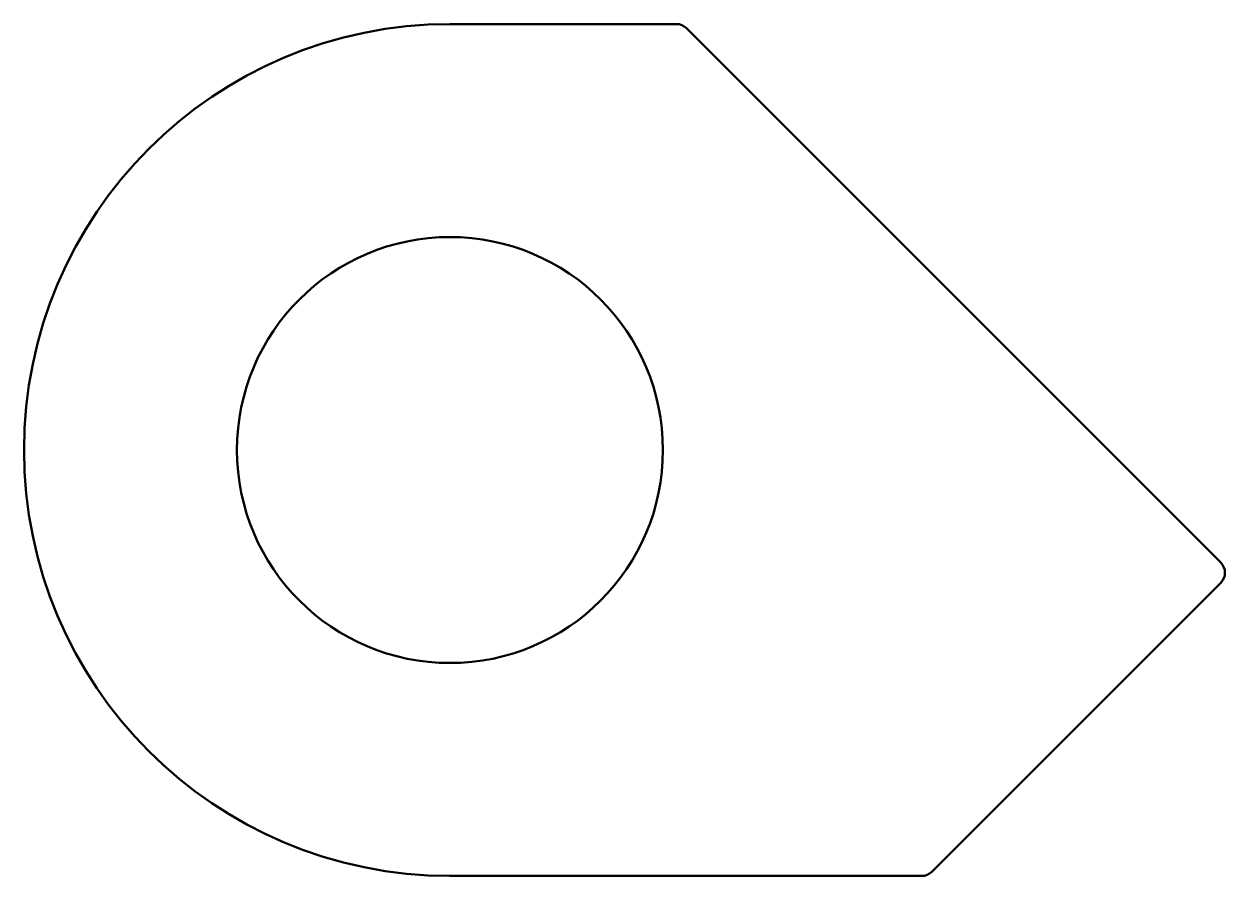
# Model space of a CAD drawing. Header units: millimetres. Extents: x 0 to 169, y 0 to 120.
import ezdxf

# ---------------------------------------------------------------- set-up
doc = ezdxf.new("R2010")
doc.units = ezdxf.units.MM
doc.layers.add('IV_INTERIOR_PROFILES', color=7, linetype='Continuous', lineweight=50)
doc.layers.add('IV_OUTER_PROFILE', color=7, linetype='Continuous', lineweight=50)

msp = doc.modelspace()

# ---------------------------------------------------------------- linework, layer by layer
at = {"layer": 'IV_INTERIOR_PROFILES'}
msp.add_circle((60, 60.14), 30, dxfattribs=at)
at = {"layer": 'IV_OUTER_PROFILE'}
for p, q in [((60, 120.14), (91.89, 120.14)), ((93.31, 119.55), (168.59, 44.28)), ((168.59, 41.45), (127.87, 0.73)), ((126.45, 0.14), (60, 0.14))]:
    msp.add_line(p, q, dxfattribs=at)
for centre, radius, start, end in [((60, 60.14), 60, 90, 270), ((91.89, 118.14), 2, 45, 90), ((167.17, 42.86), 2, 315, 45), ((126.45, 2.14), 2, 270, 315)]:
    msp.add_arc(centre, radius, start, end, dxfattribs=at)

doc.saveas('drawing.dxf')
